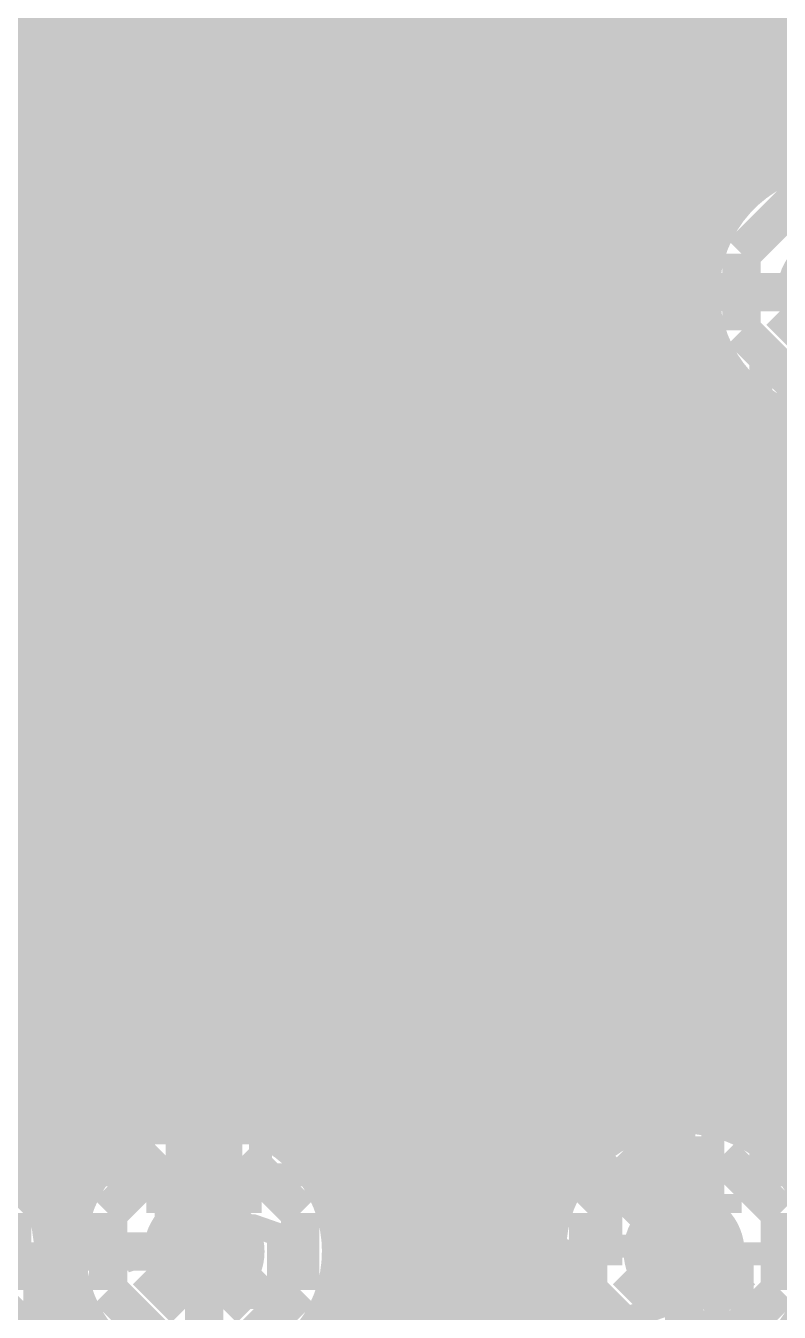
# Model space of a CAD drawing. Extents: x -5 to 157, y -120 to 103.
# Drawn here: x 123.92 to 128.9, y 41.51 to 50.02 of the extents above; entities that cross this region are included whole.
import ezdxf

# ---------------------------------------------------------------- set-up
doc = ezdxf.new("R2010")
doc.units = 0
doc.header["$MEASUREMENT"] = 0
doc.layers.get('0').update_dxf_attribs({"linetype": 'CONTINUOUS'})
for name, color, linetype in [('22-304-2_BOT', 7, 'CONTINUOUS'), ('22-304-2_DRD', 7, 'CONTINUOUS'), ('22-304-2_DRL', 2, 'CONTINUOUS'), ('22-304-2_IN1', 4, 'CONTINUOUS'), ('22-304-2_IN2', 3, 'CONTINUOUS'), ('22-304-2_SMB', 5, 'CONTINUOUS'), ('22-304-2_SMT', 10, 'CONTINUOUS'), ('22-304-2_SPB', 14, 'CONTINUOUS'), ('22-304-2_SPT', 9, 'CONTINUOUS'), ('22-304-2_SSB', 12, 'CONTINUOUS'), ('22-304-2_SST', 11, 'CONTINUOUS'), ('22-304-2_TOP', 13, 'CONTINUOUS'), ('THRUHOLE_TAP', 7, 'CONTINUOUS')]:
    doc.layers.add(name, color=color, linetype=linetype)

# ---------------------------------------------------------------- blocks, each defined once
blk = doc.blocks.new('RECTANGLE_3')
blk.add_solid([(0.4826, 0.4064), (0.4826, -0.4064), (-0.4826, 0.4064), (-0.4826, -0.4064)])
blk = doc.blocks.new('RECTANGLE_31')
blk.add_solid([(0.9017, 0.508), (0.9017, -0.508), (-0.9017, 0.508), (-0.9017, -0.508)])
blk = doc.blocks.new('ROUND_39')
at = {"const_width": 0.40005}
blk.add_lwpolyline([(-0.200024, 0, 1), (0.200024, 0, 1)], format="xyb", close=True, dxfattribs=at)
blk = doc.blocks.new('ROUND_87')
at = {"const_width": 0.10033}
blk.add_lwpolyline([(-0.050164, 0, 1), (0.050164, 0, 1)], format="xyb", close=True, dxfattribs=at)
blk = doc.blocks.new('ROUND_88')
at = {"const_width": 0.10033}
blk.add_lwpolyline([(-0.050164, 0, 1), (0.050164, 0, 1)], format="xyb", close=True, dxfattribs=at)
blk = doc.blocks.new('ROUND_38')
at = {"const_width": 0.40005}
blk.add_lwpolyline([(-0.200024, 0, 1), (0.200024, 0, 1)], format="xyb", close=True, dxfattribs=at)
blk = doc.blocks.new('ROUND_42')
at = {"const_width": 0.40005}
blk.add_lwpolyline([(-0.200024, 0, 1), (0.200024, 0, 1)], format="xyb", close=True, dxfattribs=at)
blk = doc.blocks.new('RECTANGLE_26')
blk.add_solid([(0.75946, 1.52527), (0.75946, -1.52527), (-0.75946, 1.52527), (-0.75946, -1.52527)])
blk = doc.blocks.new('ROUND_80')
at = {"const_width": 0.10033}
blk.add_lwpolyline([(-0.050164, 0, 1), (0.050164, 0, 1)], format="xyb", close=True, dxfattribs=at)

msp = doc.modelspace()

# ---------------------------------------------------------------- linework, layer by layer
at = {"layer": '22-304-2_BOT'}
for points, const_width in [([(121.285, 58.3946), (121.285, 56.261), (124.46, 53.086), (124.46, 49.911), (126.111, 48.26), (129.286, 48.26)], 0.254), ([(125.095, 46.7614), (125.095, 46.99), (121.285, 50.8), (121.285, 52.0954)], 0.254), ([(126.5047, 47.625), (126.5047, 45.7454)], 0.254), ([(127.14224, 47.625), (126.5047, 47.625)], 0.254), ([(126.6698, 47.625), (126.6698, 45.4406)], 0.254), ([(126.8984, 47.625), (126.8984, 47.39386)], 0.254), ([(128.6383, 47.625), (128.12776, 47.625)], 0.254), ([(128.27, 47.625), (128.27, 47.5107)], 0.254), ([(128.4986, 47.625), (128.4986, 47.1424)], 0.254), ([(126.9619, 47.4726), (126.5047, 47.4726)], 0.254), ([(128.7653, 47.4726), (128.3081, 47.4726)], 0.254), ([(128.7272, 47.54372), (128.7272, 42.69486)], 0.254), ([(128.7653, 47.51578), (128.7653, 45.7454)], 0.254), ([(126.81204, 47.244), (126.5047, 47.244)], 0.254), ([(128.7653, 47.244), (128.45796, 47.244)], 0.254), ([(127.635, 46.863), (127.635, 44.5262)], 0.635), ([(127.635, 44.5262), (127.635, 46.863)], 0.635), ([(126.74092, 47.0154), (126.5047, 47.0154)], 0.254), ([(128.7653, 47.0154), (128.52908, 47.0154)], 0.254), ([(126.73076, 46.7868), (126.5047, 46.7868)], 0.254), ([(128.7653, 46.7868), (128.53924, 46.7868)], 0.254), ([(126.77902, 46.5582), (126.5047, 46.5582)], 0.254), ([(128.7653, 46.5582), (128.48844, 46.5582)], 0.254), ([(128.4986, 46.5836), (128.4986, 45.4406)], 0.254), ([(126.8095, 46.48454), (126.8095, 45.4406)], 0.254), ([(126.8095, 46.48454), (126.8095, 45.4406)], 0.254), ([(128.4605, 46.48454), (128.4605, 45.4406)], 0.254), ([(128.4605, 46.48454), (128.4605, 45.4406)], 0.254), ([(126.8095, 46.3296), (126.5047, 46.3296)], 0.254), ([(128.7653, 46.3296), (128.4605, 46.3296)], 0.254), ([(126.8095, 46.101), (126.5047, 46.101)], 0.254), ([(128.7653, 46.101), (128.4605, 46.101)], 0.254), ([(126.8095, 45.8724), (126.5047, 45.8724)], 0.254), ([(128.7653, 45.8724), (128.4605, 45.8724)], 0.254), ([(126.5047, 45.7454), (123.6853, 45.7454)], 0.254), ([(123.9266, 45.7454), (123.9266, 44.4246)], 0.254), ([(124.1552, 45.7454), (124.1552, 44.4246)], 0.254), ([(124.3838, 45.7454), (124.3838, 44.4246)], 0.254), ([(124.6124, 45.7454), (124.6124, 44.4246)], 0.254), ([(124.841, 45.7454), (124.841, 44.4246)], 0.254), ([(125.0696, 45.7454), (125.0696, 44.4246)], 0.254), ([(125.2982, 45.7454), (125.2982, 44.4246)], 0.254), ([(125.5268, 45.7454), (125.5268, 44.4246)], 0.254), ([(125.7554, 45.7454), (125.7554, 44.4246)], 0.254), ([(125.984, 45.7454), (125.984, 44.4246)], 0.254), ([(126.2126, 45.7454), (126.2126, 44.4246)], 0.254), ([(126.4412, 45.7454), (126.4412, 44.4246)], 0.254), ([(131.5847, 45.7454), (128.7653, 45.7454)], 0.254), ([(128.9558, 45.7454), (128.9558, 44.4246)], 0.254), ([(126.8095, 45.6438), (121.72442, 45.6438)], 0.254), ([(131.953, 45.6438), (128.4605, 45.6438)], 0.254), ([(126.6444, 45.4406), (126.6444, 44.0182)], 0.254), ([(126.8095, 45.4406), (126.6444, 45.4406)], 0.254), ([(128.6256, 45.4406), (128.4605, 45.4406)], 0.254), ([(128.6256, 45.4406), (128.6256, 44.0182)], 0.254), ([(126.6444, 45.4152), (121.49582, 45.4152)], 0.254), ([(131.953, 45.4152), (128.6256, 45.4152)], 0.254), ([(126.6444, 45.1866), (121.26722, 45.1866)], 0.254), ([(131.953, 45.1866), (128.6256, 45.1866)], 0.254), ([(126.6444, 44.958), (121.03862, 44.958)], 0.254), ([(131.953, 44.958), (128.6256, 44.958)], 0.254), ([(126.6444, 44.7294), (120.81002, 44.7294)], 0.254), ([(131.953, 44.7294), (128.6256, 44.7294)], 0.254), ([(126.6444, 44.5008), (120.58142, 44.5008)], 0.254), ([(131.953, 44.5008), (128.6256, 44.5008)], 0.254), ([(126.5047, 44.4246), (123.6853, 44.4246)], 0.254), ([(126.5047, 44.4246), (126.5047, 43.7388)], 0.254), ([(131.5847, 44.4246), (128.7653, 44.4246)], 0.254), ([(128.7653, 44.4246), (128.7653, 42.66946)], 0.254), ([(126.6444, 44.2722), (126.5047, 44.2722)], 0.254), ([(128.7653, 44.2722), (128.6256, 44.2722)], 0.254), ([(126.6444, 44.0436), (126.5047, 44.0436)], 0.254), ([(126.6444, 44.0182), (126.6444, 43.7388)], 0.254), ([(128.7653, 44.0436), (128.6256, 44.0436)], 0.254), ([(128.6256, 44.0182), (128.6256, 43.6118)], 0.254), ([(126.6444, 43.815), (126.5047, 43.815)], 0.254), ([(128.7653, 43.815), (128.6256, 43.815)], 0.254), ([(126.6444, 43.7388), (126.5047, 43.7388)], 0.254), ([(128.6256, 43.6118), (128.6256, 42.74566)], 0.254), ([(128.7653, 43.5864), (128.6256, 43.5864)], 0.254), ([(125.095, 41.91), (124.333, 41.91), (122.8344, 43.4086), (121.92, 43.4086)], 0.254), ([(125.095, 43.4086), (125.3998, 43.1038), (127.635, 43.1038)], 0.254), ([(128.7653, 43.3578), (128.6256, 43.3578)], 0.254), ([(128.7653, 43.1292), (128.6256, 43.1292)], 0.254), ([(128.27, 41.91), (127.635, 42.545), (127.635, 43.1038)], 0.254), ([(128.7653, 42.9006), (128.6256, 42.9006)], 0.254), ([(126.5047, 42.4688), (126.5047, 42.3926)], 0.254), ([(126.6444, 42.4688), (126.5047, 42.4688)], 0.254), ([(126.6444, 42.4688), (126.6444, 42.1894)], 0.254), ([(126.5047, 42.3926), (125.86208, 42.3926)], 0.254), ([(125.984, 42.3926), (125.984, 42.09288)], 0.254), ([(126.2126, 42.3926), (126.2126, 40.894)], 0.254), ([(126.4412, 42.3926), (126.4412, 40.894)], 0.254), ([(126.6444, 42.4434), (126.5047, 42.4434)], 0.254), ([(126.6444, 42.2148), (125.94844, 42.2148)], 0.254), ([(127.10922, 42.1894), (126.6444, 42.1894)], 0.254), ([(126.6698, 42.1894), (126.6698, 40.894)], 0.254), ([(126.8984, 42.1894), (126.8984, 40.894)], 0.254), ([(127.127, 42.164), (127.127, 40.894)], 0.254), ([(127.1905, 42.09288), (127.36322, 41.92016)], 0.254), ([(127.29464, 41.9862), (125.99924, 41.9862)], 0.254), ([(127.3556, 41.92524), (127.3556, 40.894)], 0.254), ([(125.984, 41.72712), (125.984, 40.894)], 0.254), ([(127.37592, 41.7576), (125.98908, 41.7576)], 0.254), ([(127.44704, 41.529), (125.91796, 41.529)], 0.254)]:
    msp.add_lwpolyline(points, dxfattribs=dict(at, const_width=const_width))
at = {"layer": '22-304-2_BOT', "const_width": 0.254}
for points in [[(127.14224, 47.625, 0.2544814), (126.72756, 46.863)], [(127.14224, 47.625, 0.2544814), (126.72756, 46.863)], [(128.54178, 46.863, 0.2544817), (128.1274, 47.62444)], [(128.54178, 46.863, 0.2544817), (128.1274, 47.62444)], [(128.6383, 47.625, 0.0462332), (128.76601, 47.5168)], [(126.72822, 46.863, 0.1078828), (126.81072, 46.4851)], [(126.72822, 46.863, 0.1078828), (126.81072, 46.4851)], [(128.4605, 46.48454, 0.1078827), (128.54312, 46.863)], [(128.4605, 46.48454, 0.1078827), (128.54312, 46.863)], [(128.7653, 42.66946, 0.0439235), (128.62502, 42.7443)], [(126.00178, 41.91, 0.1413222), (125.86252, 42.39287)], [(127.10922, 42.1894, 0.0477203), (127.18617, 42.09617)], [(127.10922, 42.1894, 0.0477203), (127.18617, 42.09617)], [(125.095, 41.00322, 0.4142136), (126.00178, 41.91)], [(127.36322, 41.91, 0.4142136), (128.27, 41.00322)], [(128.27, 41.00322, 0.4142136), (129.17678, 41.91)], [(123.19, 41.00322, 0.2507644), (123.94449, 41.40701)], [(123.94438, 41.40708, 0.1659714), (124.333, 41.27443)]]:
    msp.add_lwpolyline(points, format="xyb", dxfattribs=at)
at = {"layer": '22-304-2_DRD', "const_width": 0.254}
for points in [[(129.032, 48.895), (128.651, 48.514)], [(128.651, 48.514), (128.651, 48.006)], [(129.159, 47.879), (128.905, 48.133)], [(128.651, 48.006), (129.032, 47.625)], [(127.381, 47.498), (127, 47.117)], [(127.381, 47.498), (127, 47.117)], [(127.889, 47.498), (127.381, 47.498)], [(127.889, 47.498), (127.381, 47.498)], [(128.27, 47.117), (127.889, 47.498)], [(128.27, 47.117), (127.889, 47.498)], [(127.381, 47.244), (127.381, 47.117)], [(127.508, 47.244), (127.381, 47.244)], [(127.381, 47.244), (127.381, 47.117)], [(127.508, 47.244), (127.381, 47.244)], [(127.508, 47.117), (127.508, 47.244)], [(127.508, 47.117), (127.508, 47.244)], [(127.762, 47.244), (127.762, 47.117)], [(127.889, 47.244), (127.762, 47.244)], [(127.762, 47.244), (127.762, 47.117)], [(127.889, 47.244), (127.762, 47.244)], [(127.889, 47.117), (127.889, 47.244)], [(127.889, 47.117), (127.889, 47.244)], [(127, 47.117), (127, 46.609)], [(127, 47.117), (127, 46.609)], [(127.381, 47.117), (127.508, 47.117)], [(127.381, 47.117), (127.508, 47.117)], [(127.762, 47.117), (127.889, 47.117)], [(127.762, 47.117), (127.889, 47.117)], [(128.27, 46.609), (128.27, 47.117)], [(128.27, 46.609), (128.27, 47.117)], [(127.508, 46.482), (127.254, 46.736)], [(127.508, 46.482), (127.254, 46.736)], [(128.016, 46.736), (127.762, 46.482)], [(128.016, 46.736), (127.762, 46.482)], [(127, 46.609), (127.381, 46.228)], [(127, 46.609), (127.381, 46.228)], [(127.889, 46.228), (128.27, 46.609)], [(127.889, 46.228), (128.27, 46.609)], [(127.762, 46.482), (127.508, 46.482)], [(127.762, 46.482), (127.508, 46.482)], [(127.381, 46.228), (127.889, 46.228)], [(127.381, 46.228), (127.889, 46.228)], [(123.825, 42.164), (123.444, 42.545)], [(124.841, 42.545), (124.46, 42.164)], [(125.349, 42.545), (124.841, 42.545)], [(125.73, 42.164), (125.349, 42.545)], [(128.016, 42.545), (127.635, 42.164)], [(128.524, 42.545), (128.016, 42.545)], [(128.905, 42.164), (128.524, 42.545)], [(124.841, 42.291), (124.841, 42.164)], [(124.968, 42.291), (124.841, 42.291)], [(124.968, 42.164), (124.968, 42.291)], [(125.222, 42.291), (125.222, 42.164)], [(125.349, 42.291), (125.222, 42.291)], [(125.349, 42.164), (125.349, 42.291)], [(128.016, 42.291), (128.016, 42.164)], [(128.143, 42.291), (128.016, 42.291)], [(128.143, 42.164), (128.143, 42.291)], [(128.397, 42.291), (128.397, 42.164)], [(128.524, 42.291), (128.397, 42.291)], [(128.524, 42.164), (128.524, 42.291)], [(123.825, 41.656), (123.825, 42.164)], [(124.46, 42.164), (124.46, 41.656)], [(124.841, 42.164), (124.968, 42.164)], [(125.222, 42.164), (125.349, 42.164)], [(125.73, 41.656), (125.73, 42.164)], [(127.635, 42.164), (127.635, 41.656)], [(128.016, 42.164), (128.143, 42.164)], [(128.397, 42.164), (128.524, 42.164)], [(128.905, 41.656), (128.905, 42.164)], [(124.968, 41.529), (124.714, 41.783)], [(125.476, 41.783), (125.222, 41.529)], [(128.143, 41.529), (127.889, 41.783)], [(128.651, 41.783), (128.397, 41.529)], [(123.444, 41.275), (123.825, 41.656)], [(124.46, 41.656), (124.841, 41.275)], [(125.349, 41.275), (125.73, 41.656)], [(127.635, 41.656), (128.016, 41.275)], [(128.524, 41.275), (128.905, 41.656)], [(125.222, 41.529), (124.968, 41.529)], [(128.397, 41.529), (128.143, 41.529)]]:
    msp.add_lwpolyline(points, dxfattribs=at)
at = {"layer": '22-304-2_IN1', "const_width": 0.254}
for points in [[(123.825, 59.055), (123.825, 42.5577)], [(124.0536, 59.055), (124.0536, 42.1894)], [(124.2822, 59.055), (124.2822, 42.31386)], [(124.5108, 59.055), (124.5108, 42.60342)], [(124.7394, 59.055), (124.7394, 42.74566)], [(124.968, 59.055), (124.968, 42.80916)], [(125.1966, 59.055), (125.1966, 42.8117)], [(125.4252, 59.055), (125.4252, 42.75582)], [(125.6538, 59.055), (125.6538, 42.62374)], [(125.8824, 59.055), (125.8824, 42.36212)], [(127.9398, 59.055), (127.9398, 42.75582)], [(128.1684, 59.055), (128.1684, 42.8117)], [(128.397, 59.055), (128.397, 48.44288)], [(128.6256, 59.055), (128.6256, 48.8823)], [(128.8542, 59.055), (128.8542, 49.05756)], [(126.111, 54.42712), (126.111, 25.9715)], [(127.7112, 54.04612), (127.7112, 42.62374)], [(126.3396, 53.9877), (126.3396, 25.9715)], [(126.5682, 53.81244), (126.5682, 25.9715)], [(127.4826, 53.84038), (127.4826, 42.36212)], [(126.7968, 53.72608), (126.7968, 25.9715)], [(127.0254, 53.70322), (127.0254, 25.9715)], [(127.254, 53.73878), (127.254, 25.9715)], [(138.684, 50.1142), (109.35716, 50.1142)], [(138.684, 49.8856), (109.29366, 49.8856)], [(138.684, 49.657), (109.15142, 49.657)], [(138.684, 49.4284), (108.86186, 49.4284)], [(138.684, 49.1998), (48.84928, 49.1998)], [(128.72212, 48.9712), (49.04994, 48.9712)], [(128.51638, 48.7426), (49.17186, 48.7426)], [(128.41478, 48.514), (49.24298, 48.514)], [(128.37922, 48.2854), (49.27092, 48.2854)], [(128.397, 48.07712), (128.397, 42.80916)], [(128.40208, 48.0568), (49.25568, 48.0568)], [(128.48844, 47.8282), (49.1998, 47.8282)], [(128.6637, 47.5996), (94.32798, 47.5996)], [(128.6256, 47.6377), (128.6256, 42.74566)], [(128.8542, 47.46244), (128.8542, 42.60342)], [(129.10312, 47.371), (94.6531, 47.371)], [(132.0927, 47.1424), (94.80296, 47.1424)], [(131.91744, 46.9138), (106.51236, 46.9138)], [(131.83108, 46.6852), (106.70286, 46.6852)], [(131.80822, 46.4566), (106.79684, 46.4566)], [(131.84378, 46.228), (106.82478, 46.228)], [(131.94538, 45.9994), (106.79684, 45.9994)], [(132.15112, 45.7708), (106.70286, 45.7708)], [(138.684, 45.5422), (106.51236, 45.5422)], [(138.684, 45.3136), (22.52726, 45.3136)], [(138.684, 45.085), (89.01176, 45.085)], [(138.684, 44.8564), (89.25306, 44.8564)], [(138.684, 44.6278), (89.37244, 44.6278)], [(138.684, 44.3992), (89.42324, 44.3992)], [(133.58114, 44.1706), (108.22686, 44.1706)], [(133.36016, 43.942), (108.44784, 43.942)], [(133.2484, 43.7134), (108.5596, 43.7134)], [(133.20522, 43.4848), (108.60278, 43.4848)], [(133.22046, 43.2562), (108.585, 43.2562)], [(133.2992, 43.0276), (108.50626, 43.0276)], [(124.91212, 42.799), (123.37288, 42.799)], [(128.08712, 42.799), (125.27788, 42.799)], [(129.99212, 42.799), (128.45288, 42.799)], [(124.4727, 42.5704), (123.8123, 42.5704)], [(127.6477, 42.5704), (125.7173, 42.5704)], [(129.5527, 42.5704), (128.8923, 42.5704)], [(124.29744, 42.3418), (123.98756, 42.3418)], [(127.47244, 42.3418), (125.89256, 42.3418)], [(124.21108, 42.1132), (124.07392, 42.1132)], [(127.38608, 42.1132), (125.97892, 42.1132)], [(124.18822, 41.8846), (124.09678, 41.8846)], [(127.36322, 41.8846), (126.00178, 41.8846)], [(124.0536, 41.6306), (124.0536, 29.6164)], [(124.22378, 41.656), (124.06122, 41.656)], [(127.39878, 41.656), (125.96622, 41.656)], [(124.32538, 41.4274), (123.95708, 41.4274)], [(124.2822, 41.50614), (124.2822, 36.07816)], [(127.50038, 41.4274), (125.86208, 41.4274)], [(125.8824, 41.45788), (125.8824, 26.03246)], [(127.4826, 41.45788), (127.4826, 25.9715)]]:
    msp.add_lwpolyline(points, dxfattribs=at)
for points in [[(129.286, 49.16678, 0.4142136), (128.37922, 48.26)], [(128.37922, 48.26, 0.4142136), (129.286, 47.35322)], [(124.09678, 41.91, 0.4142136), (123.19, 42.81678)], [(125.095, 42.81678, 0.4142136), (124.18822, 41.91)], [(126.00178, 41.91, 0.4142136), (125.095, 42.81678)], [(128.27, 42.81678, 0.4142136), (127.36322, 41.91)], [(129.17678, 41.91, 0.4142136), (128.27, 42.81678)], [(123.19, 41.00322, 0.4142136), (124.09678, 41.91)], [(124.18822, 41.91, 0.4142136), (125.095, 41.00322)], [(125.095, 41.00322, 0.4142136), (126.00178, 41.91)], [(127.36322, 41.91, 0.4142136), (128.27, 41.00322)], [(128.27, 41.00322, 0.4142136), (129.17678, 41.91)]]:
    msp.add_lwpolyline(points, format="xyb", dxfattribs=at)
at = {"layer": '22-304-2_IN2'}
for points, const_width in [([(134.80034, 55.99938), (132.19938, 55.99938), (125.095, 48.895), (113.03, 48.895), (105.92562, 55.99938), (99.79914, 55.99938)], 1.27), ([(131.85902, 53.87594), (125.99416, 48.00854)], 0.254), ([(128.9558, 50.97018), (128.9558, 49.23028)], 0.254), ([(128.7272, 50.74158), (128.7272, 49.12106)], 0.254), ([(128.4986, 50.51298), (128.4986, 48.91786)], 0.254), ([(128.27, 50.28438), (128.27, 48.40478)], 0.254), ([(128.0414, 50.05578), (128.0414, 47.80534)], 0.254), ([(137.16762, 49.9872), (127.97028, 49.9872)], 0.254), ([(127.8128, 49.82718), (127.8128, 47.87392)], 0.254), ([(137.16762, 49.7586), (127.74168, 49.7586)], 0.254), ([(137.16762, 49.53), (127.51308, 49.53)], 0.254), ([(127.5842, 49.59858), (127.5842, 47.88662)], 0.254), ([(127.3556, 49.36998), (127.3556, 47.85106)], 0.254), ([(137.16762, 49.3014), (127.28448, 49.3014)], 0.254), ([(127.127, 49.14138), (127.127, 47.75454)], 0.254), ([(128.65862, 49.0728), (127.05588, 49.0728)], 0.254), ([(128.44272, 48.8442), (126.82728, 48.8442)], 0.254), ([(126.8984, 48.91278), (126.8984, 47.57674)], 0.254), ([(126.6698, 48.68418), (126.6698, 47.21098)], 0.254), ([(128.32334, 48.6156), (126.59868, 48.6156)], 0.254), ([(126.4412, 48.45558), (126.4412, -27.73934)], 0.254), ([(128.26746, 48.387), (126.37008, 48.387)], 0.254), ([(128.26492, 48.1584), (126.14148, 48.1584)], 0.254), ([(126.2126, 48.22698), (126.2126, -27.73934)], 0.254), ([(128.27, 48.11522), (128.27, 47.66818)], 0.254), ([(125.984, 47.99838), (125.984, 42.42308)], 0.254), ([(128.31318, 47.9298), (125.9078, 47.9298)], 0.254), ([(125.7554, 47.82058), (125.7554, 42.69486)], 0.254), ([(125.2982, 47.6504), (125.2982, 42.91584)], 0.254), ([(127.04318, 47.7012), (125.5014, 47.7012)], 0.254), ([(125.5268, 47.70882), (125.5268, 42.83964)], 0.254), ([(128.42494, 47.7012), (128.22682, 47.7012)], 0.254), ([(125.095, 47.63262), (113.03, 47.63262)], 0.254), ([(123.9266, 47.63262), (123.9266, 42.62374)], 0.254), ([(124.1552, 47.63262), (124.1552, 42.32148)], 0.254), ([(124.3838, 47.63262), (124.3838, 42.64914)], 0.254), ([(124.6124, 47.63262), (124.6124, 42.81424)], 0.254), ([(124.841, 47.63262), (124.841, 42.90314)], 0.254), ([(125.0696, 47.63262), (125.0696, 42.93616)], 0.254), ([(128.4986, 47.60214), (128.4986, 47.41672)], 0.254), ([(126.8095, 47.4726), (94.71914, 47.4726)], 0.254), ([(128.62814, 47.4726), (128.4605, 47.4726)], 0.254), ([(128.7272, 47.39894), (128.7272, 42.82948)], 0.254), ([(126.6825, 47.244), (106.06278, 47.244)], 0.254), ([(129.14122, 47.244), (128.5875, 47.244)], 0.254), ([(128.9558, 47.28718), (128.9558, 42.672)], 0.254), ([(126.619, 47.0154), (106.57586, 47.0154)], 0.254), ([(137.16762, 47.0154), (128.64846, 47.0154)], 0.254), ([(126.61138, 46.7868), (106.77906, 46.7868)], 0.254), ([(137.16762, 46.7868), (128.65862, 46.7868)], 0.254), ([(126.65456, 46.5582), (106.88828, 46.5582)], 0.254), ([(137.16762, 46.5582), (128.61544, 46.5582)], 0.254), ([(126.6698, 46.51502), (126.6698, 35.65398)], 0.254), ([(126.7587, 46.3296), (106.93908, 46.3296)], 0.254), ([(128.4986, 46.30928), (128.4986, 42.91076)], 0.254), ([(137.16762, 46.3296), (128.5113, 46.3296)], 0.254), ([(126.8984, 46.14926), (126.8984, 36.01974)], 0.254), ([(126.94666, 46.101), (106.93654, 46.101)], 0.254), ([(128.27, 46.05528), (128.27, 42.93616)], 0.254), ([(137.16762, 46.101), (128.3208, 46.101)], 0.254), ([(127.127, 45.97146), (127.127, 36.19754)], 0.254), ([(127.36576, 45.8724), (106.88066, 45.8724)], 0.254), ([(127.3556, 45.87494), (127.3556, 42.37482)], 0.254), ([(137.16762, 45.8724), (127.9017, 45.8724)], 0.254), ([(128.0414, 45.92066), (128.0414, 42.91076)], 0.254), ([(127.5842, 45.83684), (127.5842, 42.672)], 0.254), ([(127.8128, 45.85208), (127.8128, 42.82948)], 0.254), ([(137.16762, 45.6438), (106.76128, 45.6438)], 0.254), ([(137.16762, 45.4152), (106.54284, 45.4152)], 0.254), ([(137.16762, 45.1866), (89.07272, 45.1866)], 0.254), ([(137.16762, 44.958), (89.32418, 44.958)], 0.254), ([(137.16762, 44.7294), (89.46134, 44.7294)], 0.254), ([(137.16762, 44.5008), (89.52992, 44.5008)], 0.254), ([(137.16762, 44.2722), (108.28782, 44.2722)], 0.254), ([(136.60628, 44.0436), (108.5215, 44.0436)], 0.254), ([(136.35228, 43.815), (108.6485, 43.815)], 0.254), ([(136.21766, 43.5864), (108.70946, 43.5864)], 0.254), ([(136.14908, 43.3578), (108.71962, 43.3578)], 0.254), ([(136.13384, 43.1292), (108.67644, 43.1292)], 0.254), ([(124.82576, 42.9006), (123.4567, 42.9006)], 0.254), ([(128.00076, 42.9006), (125.3617, 42.9006)], 0.254), ([(129.90576, 42.9006), (128.5367, 42.9006)], 0.254), ([(124.40666, 42.672), (123.8758, 42.672)], 0.254), ([(127.58166, 42.672), (125.7808, 42.672)], 0.254), ([(129.48666, 42.672), (128.9558, 42.672)], 0.254), ([(124.2187, 42.4434), (124.0663, 42.4434)], 0.254), ([(127.3937, 42.4434), (125.9713, 42.4434)], 0.254), ([(127.28956, 42.2148), (126.07544, 42.2148)], 0.254), ([(127.24638, 41.9862), (126.11862, 41.9862)], 0.254), ([(127.254, 41.7576), (126.10846, 41.7576)], 0.254), ([(127.3175, 41.529), (126.0475, 41.529)], 0.254), ([(124.1552, 41.49852), (124.1552, 33.59404)], 0.254), ([(127.3556, 41.44264), (127.3556, 36.29406)], 0.254), ([(125.984, 41.39692), (125.984, -27.73934)], 0.254)]:
    msp.add_lwpolyline(points, dxfattribs=dict(at, const_width=const_width))
at = {"layer": '22-304-2_IN2', "const_width": 0.254}
for points in [[(129.286, 49.28616, 0.4142136), (128.25984, 48.26)], [(128.25984, 48.26, 0.4142136), (129.286, 47.23384)], [(125.095, 47.63262, 0.1989121), (125.98764, 48.00236)], [(125.095, 47.63262, 0.1989121), (125.98764, 48.00236)], [(127.635, 47.88916, 0.4142136), (126.60884, 46.863)], [(127.635, 47.88916, 0.4142136), (126.60884, 46.863)], [(128.66116, 46.863, 0.4142136), (127.635, 47.88916)], [(128.66116, 46.863, 0.4142136), (127.635, 47.88916)], [(126.60884, 46.863, 0.4142136), (127.635, 45.83684)], [(126.60884, 46.863, 0.4142136), (127.635, 45.83684)], [(127.635, 45.83684, 0.4142136), (128.66116, 46.863)], [(127.635, 45.83684, 0.4142136), (128.66116, 46.863)], [(124.1425, 42.291, 0.3066789), (123.19, 42.93616)], [(125.095, 42.93616, 0.3066794), (124.1425, 42.291)], [(126.12116, 41.91, 0.4142136), (125.095, 42.93616)], [(128.27, 42.93616, 0.4142136), (127.24384, 41.91)], [(129.2225, 42.291, 0.3066789), (128.27, 42.93616)], [(125.095, 40.88384, 0.4142136), (126.12116, 41.91)], [(127.24384, 41.91, 0.4142136), (128.27, 40.88384)], [(123.19, 40.88384, 0.3066794), (124.1425, 41.529)], [(124.1425, 41.529, 0.3066789), (125.095, 40.88384)], [(128.27, 40.88384, 0.3066794), (129.2225, 41.529)]]:
    msp.add_lwpolyline(points, format="xyb", dxfattribs=at)
at = {"layer": '22-304-2_SSB', "const_width": 0.1524}
for points in [[(126.32944, 49.93894), (126.32944, 49.46396), (127.00762, 49.93894), (127.17526, 49.93894), (127.34544, 49.87798), (127.34544, 49.52238), (127.17526, 49.46396)], [(127.34544, 49.10074), (126.49962, 49.10074), (126.32944, 49.03978), (126.32944, 48.68418), (126.49962, 48.62576), (127.34544, 48.62576)], [(126.492, 47.752), (123.698, 47.752), (123.698, 42.418), (126.492, 42.418), (126.492, 47.752)], [(131.572, 47.752), (128.778, 47.752), (128.778, 42.418), (131.572, 42.418), (131.572, 47.752)], [(128.4605, 45.2755), (128.4605, 42.3545), (126.8222, 42.3545), (126.8222, 45.2755), (128.4605, 45.2755)], [(125.07976, 42.02176), (125.07976, 41.66616), (125.24994, 41.6052), (125.42012, 41.6052), (125.58776, 41.66616), (125.58776, 42.02176), (125.42012, 42.08018), (125.24994, 42.08018), (124.57176, 41.84396)], [(127.56642, 41.88714), (127.73406, 41.94556), (127.90424, 41.94556), (128.07442, 41.88714), (128.07442, 41.53154), (127.90424, 41.47312), (127.73406, 41.47312), (127.56642, 41.53154), (127.56642, 41.88714), (127.39624, 41.94556), (127.22606, 41.94556), (127.05842, 41.88714), (127.05842, 41.53154), (127.22606, 41.47312), (127.39624, 41.47312), (127.56642, 41.53154)]]:
    msp.add_lwpolyline(points, dxfattribs=at)
at = {"layer": '22-304-2_SST', "const_width": 0.1524}
for points in [[(124.91974, 44.39412), (124.91974, 44.61002), (124.91974, 45.20184), (124.91974, 45.21708), (124.91974, 44.75226), (124.91974, 44.61002), (125.16866, 44.61002), (125.16866, 44.75226), (125.16866, 45.21708), (125.16866, 45.35932), (124.91974, 45.35932), (124.91974, 45.21708), (125.16866, 45.21708)], [(127.45974, 45.21708), (127.45974, 44.75226), (127.45974, 44.61002), (127.70866, 44.61002), (127.70866, 45.20184), (127.70866, 45.21708), (127.45974, 45.21708), (127.45974, 45.35932), (127.70866, 45.35932), (127.70866, 45.21708), (127.70866, 44.75226), (127.70866, 44.61002), (127.70866, 44.39412)], [(124.91974, 44.75226), (125.16866, 44.75226), (125.16866, 44.61002), (125.16866, 44.39412)], [(127.70866, 44.75226), (127.45974, 44.75226), (127.45974, 44.61002), (127.45974, 44.39412)], [(123.64974, 44.39412), (123.64974, 44.55414), (123.89866, 44.55414), (123.89866, 44.39412)], [(126.18974, 44.39412), (126.18974, 44.55414), (126.43866, 44.55414), (126.43866, 44.39412)], [(128.72974, 44.39412), (128.72974, 44.55414), (128.97866, 44.55414), (128.97866, 44.39412)], [(130.9243, 44.39412), (130.9243, 43.89374), (131.8641, 43.89374), (131.8641, 44.39412), (133.4643, 44.39412), (133.4643, 43.89374), (134.83336, 43.89374), (134.83336, 43.82008), (108.90504, 43.82008)], [(115.6843, 44.39412), (116.6241, 44.39412), (118.2243, 44.39412), (119.1641, 44.39412), (120.7643, 44.39412), (121.7041, 44.39412), (123.3043, 44.39412), (124.2441, 44.39412), (125.8443, 44.39412), (126.7841, 44.39412), (128.3843, 44.39412), (129.3241, 44.39412), (130.9243, 44.39412), (131.8641, 44.39412)], [(123.3043, 44.39412), (123.3043, 43.89374), (124.2441, 43.89374), (124.2441, 44.39412)], [(125.8443, 44.39412), (125.8443, 43.89374), (126.7841, 43.89374), (126.7841, 44.39412)], [(128.3843, 44.39412), (128.3843, 43.89374), (129.3241, 43.89374), (129.3241, 44.39412)], [(125.8443, 44.1706), (124.2441, 44.1706)], [(128.3843, 44.1706), (126.7841, 44.1706)], [(124.2441, 43.92168), (125.8443, 43.92168)], [(126.7841, 43.92168), (128.3843, 43.92168)], [(124.84354, 42.94378), (124.62002, 42.94378), (124.62002, 42.34434), (124.84354, 42.34434), (124.84354, 41.89476), (125.24486, 41.89476), (125.24486, 42.34434), (125.46838, 42.34434), (125.46838, 42.94378), (125.24486, 42.94378), (125.24486, 43.3959), (124.84354, 43.3959), (124.84354, 42.94378)], [(127.38354, 42.94378), (127.16002, 42.94378), (127.16002, 42.34434), (127.38354, 42.34434), (127.38354, 41.89476), (127.78486, 41.89476), (127.78486, 42.34434), (128.00838, 42.34434), (128.00838, 42.94378), (127.78486, 42.94378), (127.78486, 43.3959), (127.38354, 43.3959), (127.38354, 42.94378)], [(124.19838, 40.84574), (124.19838, 41.44518), (123.97486, 41.44518), (123.97486, 41.89476), (123.57354, 41.89476), (123.57354, 41.44518), (123.35002, 41.44518), (123.35002, 40.84574), (123.57354, 40.84574), (123.57354, 40.39616), (123.97486, 40.39616), (123.97486, 40.84574), (124.19838, 40.84574)], [(126.73838, 40.84574), (126.73838, 41.44518), (126.51486, 41.44518), (126.51486, 41.89476), (126.11354, 41.89476), (126.11354, 41.44518), (125.89002, 41.44518), (125.89002, 40.84574), (126.11354, 40.84574), (126.11354, 40.39616), (126.51486, 40.39616), (126.51486, 40.84574), (126.73838, 40.84574)], [(129.27838, 40.84574), (129.27838, 41.44518), (129.05486, 41.44518), (129.05486, 41.89476), (128.65354, 41.89476), (128.65354, 41.44518), (128.43002, 41.44518), (128.43002, 40.84574), (128.65354, 40.84574), (128.65354, 40.39616), (129.05486, 40.39616), (129.05486, 40.84574), (129.27838, 40.84574)]]:
    msp.add_lwpolyline(points, dxfattribs=at)
at = {"layer": '22-304-2_TOP', "const_width": 0.254}
for points in [[(126.2126, 54.15788), (126.2126, 46.1772)], [(126.4412, 53.89372), (126.4412, 46.1772)], [(126.6698, 53.76418), (126.6698, 46.1772)], [(126.8984, 53.5432), (126.8984, 47.39386)], [(127.127, 53.3146), (127.127, 47.61484)], [(127.3556, 53.086), (127.3556, 47.7266)], [(127.5842, 52.8574), (127.5842, 47.76978)], [(127.8128, 52.6288), (127.8128, 47.752)], [(128.0414, 52.4002), (128.0414, 47.67326)], [(128.27, 52.1716), (128.27, 47.5107)], [(128.4986, 51.943), (128.4986, 48.71212)], [(128.7272, 51.7144), (128.7272, 48.97374)], [(125.984, 51.60264), (125.984, 46.1772)], [(124.3838, 51.4985), (124.3838, 46.1772)], [(128.9558, 51.4858), (128.9558, 49.10582)], [(124.6124, 51.4223), (124.6124, 46.1772)], [(124.1552, 51.31054), (124.1552, 46.1772)], [(125.7554, 51.36134), (125.7554, 46.1772)], [(124.841, 51.27244), (124.841, 46.1772)], [(125.5268, 51.23942), (125.5268, 46.1772)], [(123.9266, 51.21656), (123.9266, 46.1772)], [(125.0696, 51.20132), (125.0696, 46.1772)], [(125.2982, 51.19116), (125.2982, 46.1772)], [(130.4544, 49.9872), (111.76, 49.9872)], [(130.683, 49.7586), (111.76, 49.7586)], [(130.9116, 49.53), (111.70666, 49.53)], [(131.1402, 49.3014), (111.53902, 49.3014)], [(128.88214, 49.0728), (111.31042, 49.0728)], [(128.59004, 48.8442), (111.08182, 48.8442)], [(128.45034, 48.6156), (110.85322, 48.6156)], [(128.38684, 48.387), (110.62462, 48.387)], [(128.3843, 48.1584), (110.39602, 48.1584)], [(128.44018, 47.9298), (110.16742, 47.9298)], [(128.4986, 47.80788), (128.4986, 47.1424)], [(127.28702, 47.7012), (109.93882, 47.7012)], [(128.56972, 47.7012), (127.98298, 47.7012)], [(126.9619, 47.4726), (109.71022, 47.4726)], [(128.83388, 47.4726), (128.3081, 47.4726)], [(128.7272, 47.54372), (128.7272, 46.1772)], [(128.9558, 47.41418), (128.9558, 46.1772)], [(126.81204, 47.244), (109.48162, 47.244)], [(135.24484, 47.244), (128.45796, 47.244)], [(126.74092, 47.0154), (109.25302, 47.0154)], [(135.47344, 47.0154), (128.52908, 47.0154)], [(126.73076, 46.7868), (109.02442, 46.7868)], [(135.70204, 46.7868), (128.53924, 46.7868)], [(126.77902, 46.5582), (108.79582, 46.5582)], [(135.763, 46.5582), (128.48844, 46.5582)], [(128.4986, 46.5836), (128.4986, 46.1772)], [(126.90094, 46.3296), (108.56722, 46.3296)], [(126.8984, 46.33214), (126.8984, 46.1772)], [(135.763, 46.3296), (128.36906, 46.3296)], [(128.27, 46.2153), (128.27, 46.1772)], [(126.31166, 46.1772), (123.77674, 46.1772)], [(126.31166, 46.1772), (126.31166, 42.1132)], [(126.31674, 46.1772), (126.31674, 42.1132)], [(127.0381, 46.1772), (126.31674, 46.1772)], [(128.85166, 46.1772), (128.22936, 46.1772)], [(128.85166, 46.1772), (128.85166, 42.60596)], [(131.39166, 46.1772), (128.85674, 46.1772)], [(128.85674, 46.1772), (128.85674, 42.60088)], [(125.0442, 44.1452), (125.0442, 41.91), (125.095, 41.91)], [(127.5842, 44.1452), (127.5842, 42.5958), (128.27, 41.91)], [(126.31166, 42.1132), (125.97892, 42.1132)], [(125.984, 42.1132), (125.984, 42.09288)], [(126.2126, 42.1132), (126.2126, 41.67886)], [(127.17018, 42.1132), (126.31674, 42.1132)], [(126.4412, 42.1132), (126.4412, 41.67886)], [(126.6698, 42.1132), (126.6698, 41.67886)], [(126.8984, 42.1132), (126.8984, 41.67886)], [(127.127, 42.1132), (127.127, 41.67886)], [(127.17018, 42.1132), (127.36322, 41.92016)], [(127.29464, 41.9862), (125.99924, 41.9862)], [(127.3556, 41.92524), (127.3556, 41.67886)], [(125.984, 41.72712), (125.984, 41.67886)], [(127.37592, 41.7576), (125.98908, 41.7576)], [(127.39116, 41.67886), (125.9713, 41.67886)]]:
    msp.add_lwpolyline(points, dxfattribs=at)
for points in [[(129.286, 49.16678, 0.4142136), (128.37922, 48.26)], [(128.37922, 48.26, 0.4142136), (129.286, 47.35322)], [(127.635, 47.76978, 0.4142136), (126.72822, 46.863)], [(127.635, 47.76978, 0.4142136), (126.72822, 46.863)], [(128.54178, 46.863, 0.4142136), (127.635, 47.76978)], [(128.54178, 46.863, 0.4142136), (127.635, 47.76978)], [(126.72822, 46.863, 0.2169595), (127.03967, 46.17901)], [(126.72822, 46.863, 0.2169595), (127.03967, 46.17901)], [(128.22936, 46.1772, 0.2175125), (128.54252, 46.863)], [(128.22936, 46.1772, 0.2175125), (128.54252, 46.863)], [(126.00178, 41.91, 0.0565499), (125.97873, 42.11316)], [(125.9713, 41.67886, 0.0645631), (126.00127, 41.91)], [(127.36322, 41.91, 0.0643844), (127.39304, 41.67935)]]:
    msp.add_lwpolyline(points, format="xyb", dxfattribs=at)

# ---------------------------------------------------------------- block references
at = {"layer": '22-304-2_BOT'}
for name, p in [('ROUND_39', (129.286, 48.26)), ('RECTANGLE_31', (125.095, 46.7614)), ('ROUND_39', (127.635, 46.863)), ('RECTANGLE_3', (127.635, 44.5262)), ('RECTANGLE_31', (125.095, 43.4086)), ('RECTANGLE_3', (127.635, 43.1038)), ('ROUND_39', (125.095, 41.91)), ('ROUND_39', (128.27, 41.91))]:
    msp.add_blockref(name, p, dxfattribs=at)
at = {"layer": '22-304-2_DRL'}
for name, p in [('ROUND_88', (127.635, 46.863)), ('ROUND_87', (125.095, 41.91)), ('ROUND_87', (128.27, 41.91))]:
    msp.add_blockref(name, p, dxfattribs=at)
at = {"layer": '22-304-2_IN1'}
for name, p in [('ROUND_39', (129.286, 48.26)), ('ROUND_42', (127.635, 46.863)), ('ROUND_38', (125.095, 41.91)), ('ROUND_39', (128.27, 41.91))]:
    msp.add_blockref(name, p, dxfattribs=at)
at = {"layer": '22-304-2_IN2'}
for name, p in [('ROUND_38', (129.286, 48.26)), ('ROUND_42', (127.635, 46.863)), ('ROUND_38', (125.095, 41.91)), ('ROUND_38', (128.27, 41.91))]:
    msp.add_blockref(name, p, dxfattribs=at)
at = {"layer": '22-304-2_SMB'}
for name, p in [('RECTANGLE_31', (125.095, 46.7614)), ('RECTANGLE_3', (127.635, 44.5262)), ('RECTANGLE_31', (125.095, 43.4086)), ('RECTANGLE_3', (127.635, 43.1038))]:
    msp.add_blockref(name, p, dxfattribs=at)
at = {"layer": '22-304-2_SMT'}
for p in [(125.0442, 44.1452), (127.5842, 44.1452)]:
    msp.add_blockref('RECTANGLE_26', p, dxfattribs=at)
at = {"layer": '22-304-2_SPB'}
for name, p in [('RECTANGLE_31', (125.095, 46.7614)), ('RECTANGLE_3', (127.635, 44.5262)), ('RECTANGLE_31', (125.095, 43.4086)), ('RECTANGLE_3', (127.635, 43.1038))]:
    msp.add_blockref(name, p, dxfattribs=at)
at = {"layer": '22-304-2_SPT'}
for p in [(125.0442, 44.1452), (127.5842, 44.1452)]:
    msp.add_blockref('RECTANGLE_26', p, dxfattribs=at)
at = {"layer": '22-304-2_TOP'}
for name, p in [('ROUND_39', (129.286, 48.26)), ('ROUND_39', (127.635, 46.863)), ('RECTANGLE_26', (125.0442, 44.1452)), ('RECTANGLE_26', (127.5842, 44.1452)), ('ROUND_39', (125.095, 41.91)), ('ROUND_39', (128.27, 41.91))]:
    msp.add_blockref(name, p, dxfattribs=at)
at = {"layer": 'THRUHOLE_TAP'}
for p in [(127.635, 46.863), (125.095, 41.91), (128.27, 41.91)]:
    msp.add_blockref('ROUND_80', p, dxfattribs=at)

doc.saveas('drawing.dxf')
